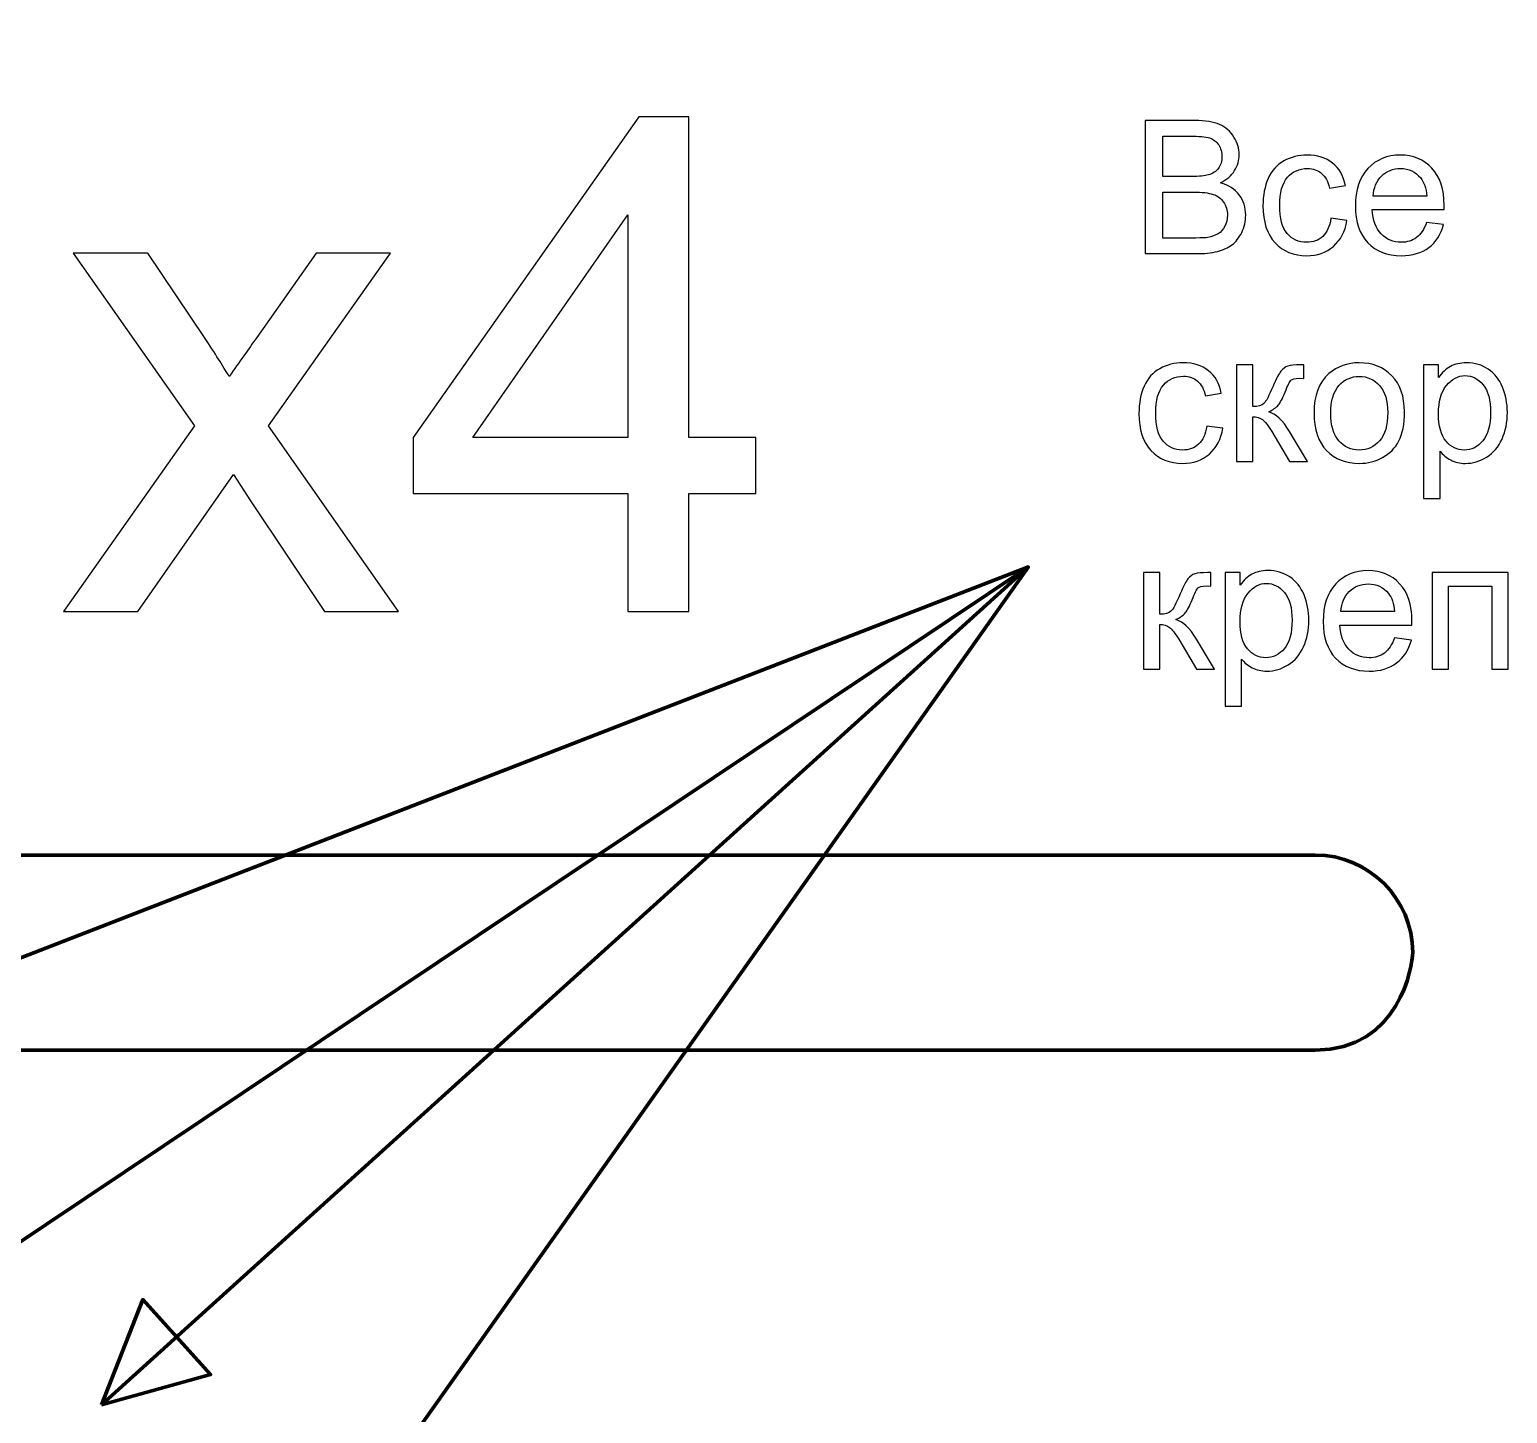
# Model space of a CAD drawing. Header units: centimetres. Extents: x -343 to 358, y -257 to 272.
# Drawn here: x -195.2 to -161.12, y -169.83 to -137.92 of the extents above; entities that cross this region are included whole.
import ezdxf

# ---------------------------------------------------------------- set-up
doc = ezdxf.new("R2010")
doc.units = ezdxf.units.CM
doc.header["$MEASUREMENT"] = 0
doc.layers.add('layer 1', color=7, linetype='Continuous')

msp = doc.modelspace()

# ---------------------------------------------------------------- linework, layer by layer
at = {"layer": 'layer 1', "color": 253, "lineweight": 20}
msp.add_open_spline([(-336.15246, -55.13063), (-336.15246, -55.13063), (-58.05242, -55.13063), (-58.05242, -55.13063), (-58.05242, -55.13063), (-54.20242, -55.13063), (-51.05242, -58.28063), (-51.05242, -62.13063), (-51.05242, -62.13063), (-51.05242, -62.13063), (-51.05242, -249.63733), (-51.05242, -249.63733), (-51.05242, -249.63733), (-51.05242, -253.48733), (-54.20242, -256.63733), (-58.05242, -256.63733), (-58.05242, -256.63733), (-58.05242, -256.63733), (-336.15246, -256.63733), (-336.15246, -256.63733), (-336.15246, -256.63733), (-340.00246, -256.63733), (-343.15246, -253.48733), (-343.15246, -249.63733), (-343.15246, -249.63733), (-343.15246, -249.63733), (-343.15246, -62.13063), (-343.15246, -62.13063), (-343.15246, -62.13063), (-343.15246, -58.28063), (-340.00246, -55.13063), (-336.15246, -55.13063)], degree=3, knots=[0, 0, 0, 0, 0.11111111, 0.11111111, 0.11111111, 0.11111111, 0.22222222, 0.22222222, 0.22222222, 0.22222222, 0.33333333, 0.33333333, 0.33333333, 0.33333333, 0.44444444, 0.44444444, 0.44444444, 0.44444444, 0.55555556, 0.55555556, 0.55555556, 0.55555556, 0.66666667, 0.66666667, 0.66666667, 0.66666667, 0.77777778, 0.77777778, 0.77777778, 0.77777778, 1, 1, 1, 1], dxfattribs=at)
at = {"layer": 'layer 1', "color": 242}
for points, knots in [([(-181.40184, -151.33605), (-181.40184, -151.33605), (-181.40184, -148.61214), (-181.40184, -148.61214), (-181.40184, -148.61214), (-181.40184, -148.61214), (-186.35586, -148.61214), (-186.35586, -148.61214), (-186.35586, -148.61214), (-186.35586, -148.61214), (-186.35586, -147.32186), (-186.35586, -147.32186), (-186.35586, -147.32186), (-186.35586, -147.32186), (-181.14697, -139.93066), (-181.14697, -139.93066), (-181.14697, -139.93066), (-181.14697, -139.93066), (-180.00006, -139.93066), (-180.00006, -139.93066), (-180.00006, -139.93066), (-180.00006, -139.93066), (-180.00006, -147.32186), (-180.00006, -147.32186), (-180.00006, -147.32186), (-180.00006, -147.32186), (-178.45492, -147.32186), (-178.45492, -147.32186), (-178.45492, -147.32186), (-178.45492, -147.32186), (-178.45492, -148.61214), (-178.45492, -148.61214), (-178.45492, -148.61214), (-178.45492, -148.61214), (-180.00006, -148.61214), (-180.00006, -148.61214), (-180.00006, -148.61214), (-180.00006, -148.61214), (-180.00006, -151.33605), (-180.00006, -151.33605), (-180.00006, -151.33605), (-180.00006, -151.33605), (-181.40184, -151.33605), (-181.40184, -151.33605)], [0, 0, 0, 0, 0.08333333, 0.08333333, 0.08333333, 0.08333333, 0.16666667, 0.16666667, 0.16666667, 0.16666667, 0.25, 0.25, 0.25, 0.25, 0.33333333, 0.33333333, 0.33333333, 0.33333333, 0.41666667, 0.41666667, 0.41666667, 0.41666667, 0.5, 0.5, 0.5, 0.5, 0.58333333, 0.58333333, 0.58333333, 0.58333333, 0.66666667, 0.66666667, 0.66666667, 0.66666667, 0.75, 0.75, 0.75, 0.75, 0.83333333, 0.83333333, 0.83333333, 0.83333333, 1, 1, 1, 1]), ([(-169.47766, -143.08378), (-169.47766, -143.08378), (-169.47766, -140.01351), (-169.47766, -140.01351), (-169.47766, -140.01351), (-169.47766, -140.01351), (-168.3256, -140.01351), (-168.3256, -140.01351), (-168.3256, -140.01351), (-168.09118, -140.01351), (-167.90322, -140.04425), (-167.761, -140.10642), (-167.761, -140.10642), (-167.61949, -140.1686), (-167.50872, -140.26437), (-167.42867, -140.39372), (-167.42867, -140.39372), (-167.34791, -140.52237), (-167.30789, -140.65744), (-167.30789, -140.79895), (-167.30789, -140.79895), (-167.30789, -140.92973), (-167.34363, -141.05337), (-167.41438, -141.16915), (-167.41438, -141.16915), (-167.48513, -141.28493), (-167.59233, -141.37855), (-167.73598, -141.45002), (-167.73598, -141.45002), (-167.55017, -141.50434), (-167.40723, -141.59725), (-167.30789, -141.72875), (-167.30789, -141.72875), (-167.20784, -141.85953), (-167.15781, -142.01462), (-167.15781, -142.19329), (-167.15781, -142.19329), (-167.15781, -142.33765), (-167.18854, -142.4713), (-167.24929, -142.59494), (-167.24929, -142.59494), (-167.31004, -142.71858), (-167.38508, -142.81363), (-167.47441, -142.88081), (-167.47441, -142.88081), (-167.56375, -142.94728), (-167.67595, -142.99802), (-167.81031, -143.03232), (-167.81031, -143.03232), (-167.94539, -143.06663), (-168.11048, -143.08378), (-168.3063, -143.08378), (-168.3063, -143.08378), (-168.3063, -143.08378), (-169.47766, -143.08378), (-169.47766, -143.08378)], [0, 0, 0, 0, 0.06666667, 0.06666667, 0.06666667, 0.06666667, 0.13333333, 0.13333333, 0.13333333, 0.13333333, 0.2, 0.2, 0.2, 0.2, 0.26666667, 0.26666667, 0.26666667, 0.26666667, 0.33333333, 0.33333333, 0.33333333, 0.33333333, 0.4, 0.4, 0.4, 0.4, 0.46666667, 0.46666667, 0.46666667, 0.46666667, 0.53333333, 0.53333333, 0.53333333, 0.53333333, 0.6, 0.6, 0.6, 0.6, 0.66666667, 0.66666667, 0.66666667, 0.66666667, 0.73333333, 0.73333333, 0.73333333, 0.73333333, 0.8, 0.8, 0.8, 0.8, 0.86666667, 0.86666667, 0.86666667, 0.86666667, 1, 1, 1, 1]), ([(-169.07029, -141.30423), (-169.07029, -141.30423), (-168.40635, -141.30423), (-168.40635, -141.30423), (-168.40635, -141.30423), (-168.22626, -141.30423), (-168.0969, -141.29208), (-168.019, -141.26849), (-168.019, -141.26849), (-167.91537, -141.23776), (-167.83747, -141.1863), (-167.7853, -141.11484), (-167.7853, -141.11484), (-167.73313, -141.04337), (-167.70668, -140.95403), (-167.70668, -140.84612), (-167.70668, -140.84612), (-167.70668, -140.74392), (-167.73098, -140.65387), (-167.7803, -140.57668), (-167.7803, -140.57668), (-167.82889, -140.49878), (-167.89893, -140.44518), (-167.9897, -140.41659), (-167.9897, -140.41659), (-168.08046, -140.38801), (-168.23626, -140.37371), (-168.45638, -140.37371), (-168.45638, -140.37371), (-168.45638, -140.37371), (-169.07029, -140.37371), (-169.07029, -140.37371), (-169.07029, -140.37371), (-169.07029, -140.37371), (-169.07029, -141.30423), (-169.07029, -141.30423)], [0, 0, 0, 0, 0.1, 0.1, 0.1, 0.1, 0.2, 0.2, 0.2, 0.2, 0.3, 0.3, 0.3, 0.3, 0.4, 0.4, 0.4, 0.4, 0.5, 0.5, 0.5, 0.5, 0.6, 0.6, 0.6, 0.6, 0.7, 0.7, 0.7, 0.7, 0.8, 0.8, 0.8, 0.8, 1, 1, 1, 1]), ([(-165.19387, -142.26904), (-165.19387, -142.26904), (-164.82509, -142.3205), (-164.82509, -142.3205), (-164.82509, -142.3205), (-164.86583, -142.57421), (-164.96874, -142.77218), (-165.13526, -142.91583), (-165.13526, -142.91583), (-165.30178, -143.05948), (-165.5069, -143.13095), (-165.74917, -143.13095), (-165.74917, -143.13095), (-166.05291, -143.13095), (-166.29733, -143.03161), (-166.48172, -142.83293), (-166.48172, -142.83293), (-166.66682, -142.63425), (-166.75902, -142.3498), (-166.75902, -141.9796), (-166.75902, -141.9796), (-166.75902, -141.73947), (-166.71899, -141.53007), (-166.63967, -141.34997), (-166.63967, -141.34997), (-166.56034, -141.17058), (-166.43955, -141.03551), (-166.27661, -140.94617), (-166.27661, -140.94617), (-166.11438, -140.85612), (-165.93785, -140.8111), (-165.74632, -140.8111), (-165.74632, -140.8111), (-165.50547, -140.8111), (-165.3075, -140.87185), (-165.15456, -140.99406), (-165.15456, -140.99406), (-165.0009, -141.11627), (-164.90228, -141.28993), (-164.8594, -141.51434), (-164.8594, -141.51434), (-164.8594, -141.51434), (-165.22388, -141.57009), (-165.22388, -141.57009), (-165.22388, -141.57009), (-165.2589, -141.42072), (-165.32037, -141.30851), (-165.4097, -141.23276), (-165.4097, -141.23276), (-165.49832, -141.15772), (-165.60552, -141.11984), (-165.73131, -141.11984), (-165.73131, -141.11984), (-165.92141, -141.11984), (-166.07578, -141.18773), (-166.19513, -141.32352), (-166.19513, -141.32352), (-166.31377, -141.46003), (-166.37309, -141.67443), (-166.37309, -141.96888), (-166.37309, -141.96888), (-166.37309, -142.26762), (-166.31592, -142.48416), (-166.20157, -142.61924), (-166.20157, -142.61924), (-166.0865, -142.75431), (-165.93713, -142.82221), (-165.75346, -142.82221), (-165.75346, -142.82221), (-165.60481, -142.82221), (-165.48117, -142.77718), (-165.38254, -142.68642), (-165.38254, -142.68642), (-165.2832, -142.59637), (-165.22031, -142.45701), (-165.19387, -142.26904)], [0, 0, 0, 0, 0.05, 0.05, 0.05, 0.05, 0.1, 0.1, 0.1, 0.1, 0.15, 0.15, 0.15, 0.15, 0.2, 0.2, 0.2, 0.2, 0.25, 0.25, 0.25, 0.25, 0.3, 0.3, 0.3, 0.3, 0.35, 0.35, 0.35, 0.35, 0.4, 0.4, 0.4, 0.4, 0.45, 0.45, 0.45, 0.45, 0.5, 0.5, 0.5, 0.5, 0.55, 0.55, 0.55, 0.55, 0.6, 0.6, 0.6, 0.6, 0.65, 0.65, 0.65, 0.65, 0.7, 0.7, 0.7, 0.7, 0.75, 0.75, 0.75, 0.75, 0.8, 0.8, 0.8, 0.8, 0.85, 0.85, 0.85, 0.85, 0.9, 0.9, 0.9, 0.9, 1, 1, 1, 1]), ([(-162.98551, -142.36338), (-162.98551, -142.36338), (-162.59529, -142.41484), (-162.59529, -142.41484), (-162.59529, -142.41484), (-162.65604, -142.64139), (-162.76967, -142.81792), (-162.93548, -142.94299), (-162.93548, -142.94299), (-163.10128, -143.06806), (-163.31283, -143.13095), (-163.57083, -143.13095), (-163.57083, -143.13095), (-163.89529, -143.13095), (-164.15258, -143.03089), (-164.34268, -142.83078), (-164.34268, -142.83078), (-164.53279, -142.63139), (-164.62784, -142.35052), (-164.62784, -141.9896), (-164.62784, -141.9896), (-164.62784, -141.61654), (-164.53207, -141.32638), (-164.33982, -141.12055), (-164.33982, -141.12055), (-164.14758, -140.91401), (-163.89815, -140.8111), (-163.59156, -140.8111), (-163.59156, -140.8111), (-163.29496, -140.8111), (-163.05269, -140.91187), (-162.86473, -141.11412), (-162.86473, -141.11412), (-162.67676, -141.31638), (-162.58243, -141.60082), (-162.58243, -141.96745), (-162.58243, -141.96745), (-162.58243, -141.9896), (-162.58314, -142.02319), (-162.58457, -142.06751), (-162.58457, -142.06751), (-162.58457, -142.06751), (-164.24191, -142.06751), (-164.24191, -142.06751), (-164.24191, -142.06751), (-164.22762, -142.31121), (-164.15901, -142.49846), (-164.03466, -142.62781), (-164.03466, -142.62781), (-163.91102, -142.75717), (-163.75593, -142.82221), (-163.57083, -142.82221), (-163.57083, -142.82221), (-163.4329, -142.82221), (-163.31497, -142.78576), (-163.21778, -142.71286), (-163.21778, -142.71286), (-163.11987, -142.63996), (-163.04268, -142.52347), (-162.98551, -142.36338)], [0, 0, 0, 0, 0.0625, 0.0625, 0.0625, 0.0625, 0.125, 0.125, 0.125, 0.125, 0.1875, 0.1875, 0.1875, 0.1875, 0.25, 0.25, 0.25, 0.25, 0.3125, 0.3125, 0.3125, 0.3125, 0.375, 0.375, 0.375, 0.375, 0.4375, 0.4375, 0.4375, 0.4375, 0.5, 0.5, 0.5, 0.5, 0.5625, 0.5625, 0.5625, 0.5625, 0.625, 0.625, 0.625, 0.625, 0.6875, 0.6875, 0.6875, 0.6875, 0.75, 0.75, 0.75, 0.75, 0.8125, 0.8125, 0.8125, 0.8125, 0.875, 0.875, 0.875, 0.875, 1, 1, 1, 1]), ([(-164.22047, -141.75876), (-164.22047, -141.75876), (-162.98122, -141.75876), (-162.98122, -141.75876), (-162.98122, -141.75876), (-162.99766, -141.57152), (-163.04554, -141.43144), (-163.12344, -141.33782), (-163.12344, -141.33782), (-163.24279, -141.19274), (-163.39859, -141.11984), (-163.58941, -141.11984), (-163.58941, -141.11984), (-163.76236, -141.11984), (-163.90744, -141.17773), (-164.02537, -141.29351), (-164.02537, -141.29351), (-164.14257, -141.40928), (-164.20761, -141.56437), (-164.22047, -141.75876)], [0, 0, 0, 0, 0.16666667, 0.16666667, 0.16666667, 0.16666667, 0.33333333, 0.33333333, 0.33333333, 0.33333333, 0.5, 0.5, 0.5, 0.5, 0.66666667, 0.66666667, 0.66666667, 0.66666667, 1, 1, 1, 1]), ([(-169.07029, -142.72358), (-169.07029, -142.72358), (-168.30558, -142.72358), (-168.30558, -142.72358), (-168.30558, -142.72358), (-168.17408, -142.72358), (-168.08189, -142.71858), (-168.02829, -142.70857), (-168.02829, -142.70857), (-167.93538, -142.69214), (-167.85677, -142.66426), (-167.79387, -142.62496), (-167.79387, -142.62496), (-167.73098, -142.58565), (-167.67953, -142.52847), (-167.63879, -142.45343), (-167.63879, -142.45343), (-167.59805, -142.37839), (-167.57804, -142.29191), (-167.57804, -142.194), (-167.57804, -142.194), (-167.57804, -142.07894), (-167.60734, -141.9796), (-167.66666, -141.89455), (-167.66666, -141.89455), (-167.72526, -141.80951), (-167.80674, -141.75019), (-167.91108, -141.71588), (-167.91108, -141.71588), (-168.01471, -141.68158), (-168.16479, -141.66443), (-168.3599, -141.66443), (-168.3599, -141.66443), (-168.3599, -141.66443), (-169.07029, -141.66443), (-169.07029, -141.66443), (-169.07029, -141.66443), (-169.07029, -141.66443), (-169.07029, -142.72358), (-169.07029, -142.72358)], [0, 0, 0, 0, 0.09090909, 0.09090909, 0.09090909, 0.09090909, 0.18181818, 0.18181818, 0.18181818, 0.18181818, 0.27272727, 0.27272727, 0.27272727, 0.27272727, 0.36363636, 0.36363636, 0.36363636, 0.36363636, 0.45454545, 0.45454545, 0.45454545, 0.45454545, 0.54545455, 0.54545455, 0.54545455, 0.54545455, 0.63636364, 0.63636364, 0.63636364, 0.63636364, 0.72727273, 0.72727273, 0.72727273, 0.72727273, 0.81818182, 0.81818182, 0.81818182, 0.81818182, 1, 1, 1, 1]), ([(-181.40184, -147.32186), (-181.40184, -147.32186), (-181.40184, -142.18997), (-181.40184, -142.18997), (-181.40184, -142.18997), (-181.40184, -142.18997), (-184.97797, -147.32186), (-184.97797, -147.32186), (-184.97797, -147.32186), (-184.97797, -147.32186), (-181.40184, -147.32186), (-181.40184, -147.32186)], [0, 0, 0, 0, 0.25, 0.25, 0.25, 0.25, 0.5, 0.5, 0.5, 0.5, 1, 1, 1, 1]), ([(-194.41609, -151.33605), (-194.41609, -151.33605), (-191.39749, -147.05372), (-191.39749, -147.05372), (-191.39749, -147.05372), (-191.39749, -147.05372), (-194.19308, -143.06873), (-194.19308, -143.06873), (-194.19308, -143.06873), (-194.19308, -143.06873), (-192.47006, -143.06873), (-192.47006, -143.06873), (-192.47006, -143.06873), (-192.47006, -143.06873), (-191.16386, -145.02007), (-191.16386, -145.02007), (-191.16386, -145.02007), (-190.92226, -145.38645), (-190.73111, -145.6838), (-190.59571, -145.91743), (-190.59571, -145.91743), (-190.35943, -145.58557), (-190.14969, -145.28556), (-189.96119, -145.01742), (-189.96119, -145.01742), (-189.96119, -145.01742), (-188.58596, -143.06873), (-188.58596, -143.06873), (-188.58596, -143.06873), (-188.58596, -143.06873), (-186.87356, -143.06873), (-186.87356, -143.06873), (-186.87356, -143.06873), (-186.87356, -143.06873), (-189.68509, -147.05372), (-189.68509, -147.05372), (-189.68509, -147.05372), (-189.68509, -147.05372), (-186.69037, -151.33605), (-186.69037, -151.33605), (-186.69037, -151.33605), (-186.69037, -151.33605), (-188.39481, -151.33605), (-188.39481, -151.33605), (-188.39481, -151.33605), (-188.39481, -151.33605), (-190.10456, -148.78736), (-190.10456, -148.78736), (-190.10456, -148.78736), (-190.10456, -148.78736), (-190.49483, -148.17408), (-190.49483, -148.17408), (-190.49483, -148.17408), (-190.49483, -148.17408), (-192.70369, -151.33605), (-192.70369, -151.33605), (-192.70369, -151.33605), (-192.70369, -151.33605), (-194.41609, -151.33605), (-194.41609, -151.33605)], [0, 0, 0, 0, 0.0625, 0.0625, 0.0625, 0.0625, 0.125, 0.125, 0.125, 0.125, 0.1875, 0.1875, 0.1875, 0.1875, 0.25, 0.25, 0.25, 0.25, 0.3125, 0.3125, 0.3125, 0.3125, 0.375, 0.375, 0.375, 0.375, 0.4375, 0.4375, 0.4375, 0.4375, 0.5, 0.5, 0.5, 0.5, 0.5625, 0.5625, 0.5625, 0.5625, 0.625, 0.625, 0.625, 0.625, 0.6875, 0.6875, 0.6875, 0.6875, 0.75, 0.75, 0.75, 0.75, 0.8125, 0.8125, 0.8125, 0.8125, 0.875, 0.875, 0.875, 0.875, 1, 1, 1, 1]), ([(-168.05402, -147.05954), (-168.05402, -147.05954), (-167.68524, -147.111), (-167.68524, -147.111), (-167.68524, -147.111), (-167.72598, -147.36471), (-167.82889, -147.56268), (-167.99541, -147.70633), (-167.99541, -147.70633), (-168.16193, -147.84998), (-168.36705, -147.92145), (-168.60932, -147.92145), (-168.60932, -147.92145), (-168.91306, -147.92145), (-169.15748, -147.82211), (-169.34187, -147.62343), (-169.34187, -147.62343), (-169.52697, -147.42475), (-169.61917, -147.1403), (-169.61917, -146.7701), (-169.61917, -146.7701), (-169.61917, -146.52997), (-169.57914, -146.32057), (-169.49982, -146.14047), (-169.49982, -146.14047), (-169.42049, -145.96108), (-169.2997, -145.82601), (-169.13676, -145.73667), (-169.13676, -145.73667), (-168.97453, -145.64662), (-168.798, -145.6016), (-168.60647, -145.6016), (-168.60647, -145.6016), (-168.36562, -145.6016), (-168.16765, -145.66235), (-168.01471, -145.78456), (-168.01471, -145.78456), (-167.86105, -145.90677), (-167.76243, -146.08043), (-167.71955, -146.30484), (-167.71955, -146.30484), (-167.71955, -146.30484), (-168.08403, -146.36059), (-168.08403, -146.36059), (-168.08403, -146.36059), (-168.11905, -146.21122), (-168.18052, -146.09901), (-168.26985, -146.02326), (-168.26985, -146.02326), (-168.35847, -145.94822), (-168.46567, -145.91034), (-168.59146, -145.91034), (-168.59146, -145.91034), (-168.78156, -145.91034), (-168.93593, -145.97823), (-169.05528, -146.11402), (-169.05528, -146.11402), (-169.17392, -146.25053), (-169.23324, -146.46493), (-169.23324, -146.75938), (-169.23324, -146.75938), (-169.23324, -147.05812), (-169.17607, -147.27466), (-169.06172, -147.40974), (-169.06172, -147.40974), (-168.94665, -147.54481), (-168.79728, -147.61271), (-168.61361, -147.61271), (-168.61361, -147.61271), (-168.46496, -147.61271), (-168.34132, -147.56768), (-168.24269, -147.47692), (-168.24269, -147.47692), (-168.14335, -147.38687), (-168.08046, -147.24751), (-168.05402, -147.05954)], [0, 0, 0, 0, 0.05, 0.05, 0.05, 0.05, 0.1, 0.1, 0.1, 0.1, 0.15, 0.15, 0.15, 0.15, 0.2, 0.2, 0.2, 0.2, 0.25, 0.25, 0.25, 0.25, 0.3, 0.3, 0.3, 0.3, 0.35, 0.35, 0.35, 0.35, 0.4, 0.4, 0.4, 0.4, 0.45, 0.45, 0.45, 0.45, 0.5, 0.5, 0.5, 0.5, 0.55, 0.55, 0.55, 0.55, 0.6, 0.6, 0.6, 0.6, 0.65, 0.65, 0.65, 0.65, 0.7, 0.7, 0.7, 0.7, 0.75, 0.75, 0.75, 0.75, 0.8, 0.8, 0.8, 0.8, 0.85, 0.85, 0.85, 0.85, 0.9, 0.9, 0.9, 0.9, 1, 1, 1, 1]), ([(-167.36792, -145.64877), (-167.36792, -145.64877), (-166.99057, -145.64877), (-166.99057, -145.64877), (-166.99057, -145.64877), (-166.99057, -145.64877), (-166.99057, -146.6093), (-166.99057, -146.6093), (-166.99057, -146.6093), (-166.87051, -146.6093), (-166.78618, -146.58643), (-166.73758, -146.53997), (-166.73758, -146.53997), (-166.68969, -146.49423), (-166.61894, -146.36059), (-166.5246, -146.13832), (-166.5246, -146.13832), (-166.45028, -145.96251), (-166.39024, -145.84673), (-166.3445, -145.79099), (-166.3445, -145.79099), (-166.29805, -145.73524), (-166.24516, -145.69736), (-166.18513, -145.67807), (-166.18513, -145.67807), (-166.12438, -145.65877), (-166.0279, -145.64877), (-165.89568, -145.64877), (-165.89568, -145.64877), (-165.89568, -145.64877), (-165.81993, -145.64877), (-165.81993, -145.64877), (-165.81993, -145.64877), (-165.81993, -145.64877), (-165.81993, -145.95965), (-165.81993, -145.95965), (-165.81993, -145.95965), (-165.81993, -145.95965), (-165.92499, -145.95751), (-165.92499, -145.95751), (-165.92499, -145.95751), (-166.02433, -145.95751), (-166.08793, -145.97252), (-166.11581, -146.00182), (-166.11581, -146.00182), (-166.14511, -146.03255), (-166.19013, -146.12403), (-166.25017, -146.27626), (-166.25017, -146.27626), (-166.30734, -146.42205), (-166.35951, -146.52282), (-166.40739, -146.57857), (-166.40739, -146.57857), (-166.45456, -146.63431), (-166.52818, -146.68505), (-166.62752, -146.73151), (-166.62752, -146.73151), (-166.46528, -146.7751), (-166.3052, -146.9259), (-166.14797, -147.18461), (-166.14797, -147.18461), (-166.14797, -147.18461), (-165.73417, -147.87428), (-165.73417, -147.87428), (-165.73417, -147.87428), (-165.73417, -147.87428), (-166.14868, -147.87428), (-166.14868, -147.87428), (-166.14868, -147.87428), (-166.14868, -147.87428), (-166.55676, -147.18676), (-166.55676, -147.18676), (-166.55676, -147.18676), (-166.63895, -147.0474), (-166.71042, -146.95592), (-166.77117, -146.91161), (-166.77117, -146.91161), (-166.83263, -146.8673), (-166.90553, -146.84514), (-166.99057, -146.84514), (-166.99057, -146.84514), (-166.99057, -146.84514), (-166.99057, -147.87428), (-166.99057, -147.87428), (-166.99057, -147.87428), (-166.99057, -147.87428), (-167.36792, -147.87428), (-167.36792, -147.87428), (-167.36792, -147.87428), (-167.36792, -147.87428), (-167.36792, -145.64877), (-167.36792, -145.64877)], [0, 0, 0, 0, 0.04166667, 0.04166667, 0.04166667, 0.04166667, 0.08333333, 0.08333333, 0.08333333, 0.08333333, 0.125, 0.125, 0.125, 0.125, 0.16666667, 0.16666667, 0.16666667, 0.16666667, 0.20833333, 0.20833333, 0.20833333, 0.20833333, 0.25, 0.25, 0.25, 0.25, 0.29166667, 0.29166667, 0.29166667, 0.29166667, 0.33333333, 0.33333333, 0.33333333, 0.33333333, 0.375, 0.375, 0.375, 0.375, 0.41666667, 0.41666667, 0.41666667, 0.41666667, 0.45833333, 0.45833333, 0.45833333, 0.45833333, 0.5, 0.5, 0.5, 0.5, 0.54166667, 0.54166667, 0.54166667, 0.54166667, 0.58333333, 0.58333333, 0.58333333, 0.58333333, 0.625, 0.625, 0.625, 0.625, 0.66666667, 0.66666667, 0.66666667, 0.66666667, 0.70833333, 0.70833333, 0.70833333, 0.70833333, 0.75, 0.75, 0.75, 0.75, 0.79166667, 0.79166667, 0.79166667, 0.79166667, 0.83333333, 0.83333333, 0.83333333, 0.83333333, 0.875, 0.875, 0.875, 0.875, 0.91666667, 0.91666667, 0.91666667, 0.91666667, 1, 1, 1, 1]), ([(-165.58122, -146.76152), (-165.58122, -146.35058), (-165.46687, -146.04613), (-165.23746, -145.84816), (-165.23746, -145.84816), (-165.04664, -145.68379), (-164.81294, -145.6016), (-164.53779, -145.6016), (-164.53779, -145.6016), (-164.23262, -145.6016), (-163.98248, -145.70165), (-163.78809, -145.90176), (-163.78809, -145.90176), (-163.59441, -146.10116), (-163.49722, -146.37774), (-163.49722, -146.73008), (-163.49722, -146.73008), (-163.49722, -147.01595), (-163.5401, -147.24036), (-163.62586, -147.40402), (-163.62586, -147.40402), (-163.71162, -147.56768), (-163.83669, -147.6949), (-164.00107, -147.78566), (-164.00107, -147.78566), (-164.16473, -147.87642), (-164.34411, -147.92145), (-164.53779, -147.92145), (-164.53779, -147.92145), (-164.84939, -147.92145), (-165.10096, -147.82211), (-165.29321, -147.62271), (-165.29321, -147.62271), (-165.48546, -147.42332), (-165.58122, -147.13602), (-165.58122, -146.76152)], [0, 0, 0, 0, 0.1, 0.1, 0.1, 0.1, 0.2, 0.2, 0.2, 0.2, 0.3, 0.3, 0.3, 0.3, 0.4, 0.4, 0.4, 0.4, 0.5, 0.5, 0.5, 0.5, 0.6, 0.6, 0.6, 0.6, 0.7, 0.7, 0.7, 0.7, 0.8, 0.8, 0.8, 0.8, 1, 1, 1, 1]), ([(-163.05483, -148.72761), (-163.05483, -148.72761), (-163.05483, -145.64877), (-163.05483, -145.64877), (-163.05483, -145.64877), (-163.05483, -145.64877), (-162.71178, -145.64877), (-162.71178, -145.64877), (-162.71178, -145.64877), (-162.71178, -145.64877), (-162.71178, -145.94107), (-162.71178, -145.94107), (-162.71178, -145.94107), (-162.63102, -145.82815), (-162.53954, -145.7431), (-162.43734, -145.68664), (-162.43734, -145.68664), (-162.33586, -145.63018), (-162.21222, -145.6016), (-162.06714, -145.6016), (-162.06714, -145.6016), (-161.87703, -145.6016), (-161.7098, -145.6502), (-161.56472, -145.74811), (-161.56472, -145.74811), (-161.41964, -145.8453), (-161.31029, -145.98324), (-161.23597, -146.16048), (-161.23597, -146.16048), (-161.16235, -146.33843), (-161.12519, -146.53283), (-161.12519, -146.74509), (-161.12519, -146.74509), (-161.12519, -146.97164), (-161.16593, -147.17604), (-161.2474, -147.35828), (-161.2474, -147.35828), (-161.32887, -147.53981), (-161.44751, -147.67917), (-161.60331, -147.77637), (-161.60331, -147.77637), (-161.7584, -147.87285), (-161.92206, -147.92145), (-162.09358, -147.92145), (-162.09358, -147.92145), (-162.21937, -147.92145), (-162.33229, -147.89501), (-162.43163, -147.84212), (-162.43163, -147.84212), (-162.53168, -147.78923), (-162.61315, -147.72277), (-162.67748, -147.64201), (-162.67748, -147.64201), (-162.67748, -147.64201), (-162.67748, -148.72761), (-162.67748, -148.72761), (-162.67748, -148.72761), (-162.67748, -148.72761), (-163.05483, -148.72761), (-163.05483, -148.72761)], [0, 0, 0, 0, 0.0625, 0.0625, 0.0625, 0.0625, 0.125, 0.125, 0.125, 0.125, 0.1875, 0.1875, 0.1875, 0.1875, 0.25, 0.25, 0.25, 0.25, 0.3125, 0.3125, 0.3125, 0.3125, 0.375, 0.375, 0.375, 0.375, 0.4375, 0.4375, 0.4375, 0.4375, 0.5, 0.5, 0.5, 0.5, 0.5625, 0.5625, 0.5625, 0.5625, 0.625, 0.625, 0.625, 0.625, 0.6875, 0.6875, 0.6875, 0.6875, 0.75, 0.75, 0.75, 0.75, 0.8125, 0.8125, 0.8125, 0.8125, 0.875, 0.875, 0.875, 0.875, 1, 1, 1, 1]), ([(-165.1953, -146.76224), (-165.1953, -147.04668), (-165.13312, -147.25966), (-165.00876, -147.40045), (-165.00876, -147.40045), (-164.8837, -147.54195), (-164.72718, -147.61271), (-164.53779, -147.61271), (-164.53779, -147.61271), (-164.35054, -147.61271), (-164.19474, -147.54195), (-164.06968, -147.39973), (-164.06968, -147.39973), (-163.94532, -147.25751), (-163.88314, -147.04096), (-163.88314, -146.75009), (-163.88314, -146.75009), (-163.88314, -146.47565), (-163.94604, -146.26768), (-164.0711, -146.12689), (-164.0711, -146.12689), (-164.19617, -145.98538), (-164.35197, -145.91463), (-164.53779, -145.91463), (-164.53779, -145.91463), (-164.72718, -145.91463), (-164.8837, -145.98467), (-165.00876, -146.12546), (-165.00876, -146.12546), (-165.13312, -146.26625), (-165.1953, -146.47851), (-165.1953, -146.76224)], [0, 0, 0, 0, 0.11111111, 0.11111111, 0.11111111, 0.11111111, 0.22222222, 0.22222222, 0.22222222, 0.22222222, 0.33333333, 0.33333333, 0.33333333, 0.33333333, 0.44444444, 0.44444444, 0.44444444, 0.44444444, 0.55555556, 0.55555556, 0.55555556, 0.55555556, 0.66666667, 0.66666667, 0.66666667, 0.66666667, 0.77777778, 0.77777778, 0.77777778, 0.77777778, 1, 1, 1, 1]), ([(-162.71178, -146.7751), (-162.71178, -147.06026), (-162.65389, -147.27109), (-162.53883, -147.40759), (-162.53883, -147.40759), (-162.42305, -147.5441), (-162.28297, -147.61271), (-162.1186, -147.61271), (-162.1186, -147.61271), (-161.95136, -147.61271), (-161.80842, -147.54195), (-161.68979, -147.40045), (-161.68979, -147.40045), (-161.57044, -147.25894), (-161.51112, -147.04025), (-161.51112, -146.74366), (-161.51112, -146.74366), (-161.51112, -146.46064), (-161.56901, -146.2491), (-161.6855, -146.10831), (-161.6855, -146.10831), (-161.80199, -145.96751), (-161.94064, -145.89748), (-162.10216, -145.89748), (-162.10216, -145.89748), (-162.26225, -145.89748), (-162.40375, -145.97252), (-162.52668, -146.12188), (-162.52668, -146.12188), (-162.65032, -146.27197), (-162.71178, -146.48923), (-162.71178, -146.7751)], [0, 0, 0, 0, 0.11111111, 0.11111111, 0.11111111, 0.11111111, 0.22222222, 0.22222222, 0.22222222, 0.22222222, 0.33333333, 0.33333333, 0.33333333, 0.33333333, 0.44444444, 0.44444444, 0.44444444, 0.44444444, 0.55555556, 0.55555556, 0.55555556, 0.55555556, 0.66666667, 0.66666667, 0.66666667, 0.66666667, 0.77777778, 0.77777778, 0.77777778, 0.77777778, 1, 1, 1, 1]), ([(-169.51196, -150.43927), (-169.51196, -150.43927), (-169.13461, -150.43927), (-169.13461, -150.43927), (-169.13461, -150.43927), (-169.13461, -150.43927), (-169.13461, -151.3998), (-169.13461, -151.3998), (-169.13461, -151.3998), (-169.01455, -151.3998), (-168.93022, -151.37693), (-168.88162, -151.33047), (-168.88162, -151.33047), (-168.83373, -151.28473), (-168.76298, -151.15109), (-168.66864, -150.92882), (-168.66864, -150.92882), (-168.59432, -150.75301), (-168.53428, -150.63723), (-168.48854, -150.58149), (-168.48854, -150.58149), (-168.44209, -150.52574), (-168.3892, -150.48786), (-168.32917, -150.46857), (-168.32917, -150.46857), (-168.26842, -150.44927), (-168.17194, -150.43927), (-168.03972, -150.43927), (-168.03972, -150.43927), (-168.03972, -150.43927), (-167.96397, -150.43927), (-167.96397, -150.43927), (-167.96397, -150.43927), (-167.96397, -150.43927), (-167.96397, -150.75015), (-167.96397, -150.75015), (-167.96397, -150.75015), (-167.96397, -150.75015), (-168.06903, -150.74801), (-168.06903, -150.74801), (-168.06903, -150.74801), (-168.16837, -150.74801), (-168.23197, -150.76302), (-168.25985, -150.79232), (-168.25985, -150.79232), (-168.28915, -150.82305), (-168.33417, -150.91453), (-168.39421, -151.06676), (-168.39421, -151.06676), (-168.45138, -151.21255), (-168.50355, -151.31332), (-168.55143, -151.36907), (-168.55143, -151.36907), (-168.5986, -151.42481), (-168.67222, -151.47555), (-168.77156, -151.52201), (-168.77156, -151.52201), (-168.60932, -151.5656), (-168.44924, -151.7164), (-168.29201, -151.97511), (-168.29201, -151.97511), (-168.29201, -151.97511), (-167.87821, -152.66478), (-167.87821, -152.66478), (-167.87821, -152.66478), (-167.87821, -152.66478), (-168.29272, -152.66478), (-168.29272, -152.66478), (-168.29272, -152.66478), (-168.29272, -152.66478), (-168.7008, -151.97726), (-168.7008, -151.97726), (-168.7008, -151.97726), (-168.78299, -151.8379), (-168.85446, -151.74642), (-168.91521, -151.70211), (-168.91521, -151.70211), (-168.97667, -151.6578), (-169.04957, -151.63564), (-169.13461, -151.63564), (-169.13461, -151.63564), (-169.13461, -151.63564), (-169.13461, -152.66478), (-169.13461, -152.66478), (-169.13461, -152.66478), (-169.13461, -152.66478), (-169.51196, -152.66478), (-169.51196, -152.66478), (-169.51196, -152.66478), (-169.51196, -152.66478), (-169.51196, -150.43927), (-169.51196, -150.43927)], [0, 0, 0, 0, 0.04166667, 0.04166667, 0.04166667, 0.04166667, 0.08333333, 0.08333333, 0.08333333, 0.08333333, 0.125, 0.125, 0.125, 0.125, 0.16666667, 0.16666667, 0.16666667, 0.16666667, 0.20833333, 0.20833333, 0.20833333, 0.20833333, 0.25, 0.25, 0.25, 0.25, 0.29166667, 0.29166667, 0.29166667, 0.29166667, 0.33333333, 0.33333333, 0.33333333, 0.33333333, 0.375, 0.375, 0.375, 0.375, 0.41666667, 0.41666667, 0.41666667, 0.41666667, 0.45833333, 0.45833333, 0.45833333, 0.45833333, 0.5, 0.5, 0.5, 0.5, 0.54166667, 0.54166667, 0.54166667, 0.54166667, 0.58333333, 0.58333333, 0.58333333, 0.58333333, 0.625, 0.625, 0.625, 0.625, 0.66666667, 0.66666667, 0.66666667, 0.66666667, 0.70833333, 0.70833333, 0.70833333, 0.70833333, 0.75, 0.75, 0.75, 0.75, 0.79166667, 0.79166667, 0.79166667, 0.79166667, 0.83333333, 0.83333333, 0.83333333, 0.83333333, 0.875, 0.875, 0.875, 0.875, 0.91666667, 0.91666667, 0.91666667, 0.91666667, 1, 1, 1, 1]), ([(-167.63164, -153.51811), (-167.63164, -153.51811), (-167.63164, -150.43927), (-167.63164, -150.43927), (-167.63164, -150.43927), (-167.63164, -150.43927), (-167.28859, -150.43927), (-167.28859, -150.43927), (-167.28859, -150.43927), (-167.28859, -150.43927), (-167.28859, -150.73157), (-167.28859, -150.73157), (-167.28859, -150.73157), (-167.20783, -150.61865), (-167.11635, -150.5336), (-167.01415, -150.47714), (-167.01415, -150.47714), (-166.91267, -150.42068), (-166.78903, -150.3921), (-166.64395, -150.3921), (-166.64395, -150.3921), (-166.45384, -150.3921), (-166.28661, -150.4407), (-166.14153, -150.53861), (-166.14153, -150.53861), (-165.99645, -150.6358), (-165.8871, -150.77374), (-165.81278, -150.95098), (-165.81278, -150.95098), (-165.73916, -151.12893), (-165.702, -151.32333), (-165.702, -151.53559), (-165.702, -151.53559), (-165.702, -151.76214), (-165.74274, -151.96654), (-165.82421, -152.14878), (-165.82421, -152.14878), (-165.90568, -152.33031), (-166.02432, -152.46967), (-166.18012, -152.56687), (-166.18012, -152.56687), (-166.33521, -152.66335), (-166.49887, -152.71195), (-166.67039, -152.71195), (-166.67039, -152.71195), (-166.79618, -152.71195), (-166.9091, -152.68551), (-167.00844, -152.63262), (-167.00844, -152.63262), (-167.10849, -152.57973), (-167.18996, -152.51327), (-167.25429, -152.43251), (-167.25429, -152.43251), (-167.25429, -152.43251), (-167.25429, -153.51811), (-167.25429, -153.51811), (-167.25429, -153.51811), (-167.25429, -153.51811), (-167.63164, -153.51811), (-167.63164, -153.51811)], [0, 0, 0, 0, 0.0625, 0.0625, 0.0625, 0.0625, 0.125, 0.125, 0.125, 0.125, 0.1875, 0.1875, 0.1875, 0.1875, 0.25, 0.25, 0.25, 0.25, 0.3125, 0.3125, 0.3125, 0.3125, 0.375, 0.375, 0.375, 0.375, 0.4375, 0.4375, 0.4375, 0.4375, 0.5, 0.5, 0.5, 0.5, 0.5625, 0.5625, 0.5625, 0.5625, 0.625, 0.625, 0.625, 0.625, 0.6875, 0.6875, 0.6875, 0.6875, 0.75, 0.75, 0.75, 0.75, 0.8125, 0.8125, 0.8125, 0.8125, 0.875, 0.875, 0.875, 0.875, 1, 1, 1, 1]), ([(-163.72877, -151.94438), (-163.72877, -151.94438), (-163.33855, -151.99584), (-163.33855, -151.99584), (-163.33855, -151.99584), (-163.3993, -152.22239), (-163.51293, -152.39892), (-163.67874, -152.52399), (-163.67874, -152.52399), (-163.84454, -152.64906), (-164.05609, -152.71195), (-164.31409, -152.71195), (-164.31409, -152.71195), (-164.63855, -152.71195), (-164.89584, -152.61189), (-165.08594, -152.41178), (-165.08594, -152.41178), (-165.27605, -152.21239), (-165.3711, -151.93152), (-165.3711, -151.5706), (-165.3711, -151.5706), (-165.3711, -151.19754), (-165.27533, -150.90738), (-165.08308, -150.70155), (-165.08308, -150.70155), (-164.89084, -150.49501), (-164.64141, -150.3921), (-164.33482, -150.3921), (-164.33482, -150.3921), (-164.03822, -150.3921), (-163.79595, -150.49287), (-163.60799, -150.69512), (-163.60799, -150.69512), (-163.42002, -150.89738), (-163.32569, -151.18182), (-163.32569, -151.54845), (-163.32569, -151.54845), (-163.32569, -151.5706), (-163.3264, -151.60419), (-163.32783, -151.64851), (-163.32783, -151.64851), (-163.32783, -151.64851), (-164.98517, -151.64851), (-164.98517, -151.64851), (-164.98517, -151.64851), (-164.97088, -151.89221), (-164.90227, -152.07946), (-164.77792, -152.20881), (-164.77792, -152.20881), (-164.65428, -152.33817), (-164.49919, -152.40321), (-164.31409, -152.40321), (-164.31409, -152.40321), (-164.17616, -152.40321), (-164.05823, -152.36676), (-163.96104, -152.29386), (-163.96104, -152.29386), (-163.86313, -152.22096), (-163.78594, -152.10447), (-163.72877, -151.94438)], [0, 0, 0, 0, 0.0625, 0.0625, 0.0625, 0.0625, 0.125, 0.125, 0.125, 0.125, 0.1875, 0.1875, 0.1875, 0.1875, 0.25, 0.25, 0.25, 0.25, 0.3125, 0.3125, 0.3125, 0.3125, 0.375, 0.375, 0.375, 0.375, 0.4375, 0.4375, 0.4375, 0.4375, 0.5, 0.5, 0.5, 0.5, 0.5625, 0.5625, 0.5625, 0.5625, 0.625, 0.625, 0.625, 0.625, 0.6875, 0.6875, 0.6875, 0.6875, 0.75, 0.75, 0.75, 0.75, 0.8125, 0.8125, 0.8125, 0.8125, 0.875, 0.875, 0.875, 0.875, 1, 1, 1, 1]), ([(-162.86186, -150.43927), (-162.86186, -150.43927), (-161.10374, -150.43927), (-161.10374, -150.43927), (-161.10374, -150.43927), (-161.10374, -150.43927), (-161.10374, -152.66478), (-161.10374, -152.66478), (-161.10374, -152.66478), (-161.10374, -152.66478), (-161.48109, -152.66478), (-161.48109, -152.66478), (-161.48109, -152.66478), (-161.48109, -152.66478), (-161.48109, -150.7523), (-161.48109, -150.7523), (-161.48109, -150.7523), (-161.48109, -150.7523), (-162.48451, -150.7523), (-162.48451, -150.7523), (-162.48451, -150.7523), (-162.48451, -150.7523), (-162.48451, -152.66478), (-162.48451, -152.66478), (-162.48451, -152.66478), (-162.48451, -152.66478), (-162.86186, -152.66478), (-162.86186, -152.66478), (-162.86186, -152.66478), (-162.86186, -152.66478), (-162.86186, -150.43927), (-162.86186, -150.43927)], [0, 0, 0, 0, 0.11111111, 0.11111111, 0.11111111, 0.11111111, 0.22222222, 0.22222222, 0.22222222, 0.22222222, 0.33333333, 0.33333333, 0.33333333, 0.33333333, 0.44444444, 0.44444444, 0.44444444, 0.44444444, 0.55555556, 0.55555556, 0.55555556, 0.55555556, 0.66666667, 0.66666667, 0.66666667, 0.66666667, 0.77777778, 0.77777778, 0.77777778, 0.77777778, 1, 1, 1, 1]), ([(-167.28859, -151.5656), (-167.28859, -151.85076), (-167.2307, -152.06159), (-167.11564, -152.19809), (-167.11564, -152.19809), (-166.99986, -152.3346), (-166.85978, -152.40321), (-166.69541, -152.40321), (-166.69541, -152.40321), (-166.52817, -152.40321), (-166.38523, -152.33245), (-166.2666, -152.19095), (-166.2666, -152.19095), (-166.14725, -152.04944), (-166.08793, -151.83075), (-166.08793, -151.53416), (-166.08793, -151.53416), (-166.08793, -151.25114), (-166.14582, -151.0396), (-166.26231, -150.89881), (-166.26231, -150.89881), (-166.3788, -150.75801), (-166.51745, -150.68798), (-166.67897, -150.68798), (-166.67897, -150.68798), (-166.83906, -150.68798), (-166.98056, -150.76302), (-167.10349, -150.91238), (-167.10349, -150.91238), (-167.22713, -151.06247), (-167.28859, -151.27973), (-167.28859, -151.5656)], [0, 0, 0, 0, 0.11111111, 0.11111111, 0.11111111, 0.11111111, 0.22222222, 0.22222222, 0.22222222, 0.22222222, 0.33333333, 0.33333333, 0.33333333, 0.33333333, 0.44444444, 0.44444444, 0.44444444, 0.44444444, 0.55555556, 0.55555556, 0.55555556, 0.55555556, 0.66666667, 0.66666667, 0.66666667, 0.66666667, 0.77777778, 0.77777778, 0.77777778, 0.77777778, 1, 1, 1, 1]), ([(-164.96373, -151.33976), (-164.96373, -151.33976), (-163.72448, -151.33976), (-163.72448, -151.33976), (-163.72448, -151.33976), (-163.74092, -151.15252), (-163.7888, -151.01244), (-163.8667, -150.91882), (-163.8667, -150.91882), (-163.98605, -150.77374), (-164.14185, -150.70084), (-164.33267, -150.70084), (-164.33267, -150.70084), (-164.50562, -150.70084), (-164.6507, -150.75873), (-164.76863, -150.87451), (-164.76863, -150.87451), (-164.88583, -150.99028), (-164.95087, -151.14537), (-164.96373, -151.33976)], [0, 0, 0, 0, 0.16666667, 0.16666667, 0.16666667, 0.16666667, 0.33333333, 0.33333333, 0.33333333, 0.33333333, 0.5, 0.5, 0.5, 0.5, 0.66666667, 0.66666667, 0.66666667, 0.66666667, 1, 1, 1, 1])]:
    msp.add_open_spline(points, degree=3, knots=knots, dxfattribs=at)
at = {"layer": 'layer 1', "color": 253, "lineweight": 211}
for points, knots in [([(-193.53689, -169.63536), (-193.53689, -169.63536), (-172.16672, -150.30844), (-172.16672, -150.30844), (-172.16672, -150.30844), (-172.16672, -150.30844), (-208.77723, -164.50866), (-208.77723, -164.50866)], [0, 0, 0, 0, 0.33333333, 0.33333333, 0.33333333, 0.33333333, 1, 1, 1, 1]), ([(-188.80861, -173.82995), (-188.80861, -173.82995), (-172.16672, -150.30844), (-172.16672, -150.30844), (-172.16672, -150.30844), (-172.16672, -150.30844), (-204.80009, -172.14965), (-204.80009, -172.14965)], [0, 0, 0, 0, 0.33333333, 0.33333333, 0.33333333, 0.33333333, 1, 1, 1, 1]), ([(-193.53689, -169.63536), (-193.53689, -169.63536), (-192.58895, -167.20613), (-192.58895, -167.20613), (-192.58895, -167.20613), (-192.58895, -167.20613), (-191.02442, -168.93608), (-191.02442, -168.93608), (-191.02442, -168.93608), (-191.02442, -168.93608), (-193.53689, -169.63536), (-193.53689, -169.63536)], [0, 0, 0, 0, 0.25, 0.25, 0.25, 0.25, 0.5, 0.5, 0.5, 0.5, 1, 1, 1, 1])]:
    msp.add_open_spline(points, degree=3, knots=knots, dxfattribs=at)
at = {"layer": 'layer 1', "color": 30, "lineweight": 100}
for points, knots in [([(-184.25541, -171.26195), (-184.25541, -171.26195), (-185.95141, -172.50065), (-185.95141, -172.50065), (-185.95141, -172.50065), (-185.95141, -172.50065), (-184.62741, -174.32298), (-184.62741, -174.32298), (-184.62741, -174.32298), (-185.07694, -174.61459), (-185.53931, -174.88804), (-186.01333, -175.14263), (-186.01333, -175.14263), (-186.01333, -175.14263), (-186.86152, -173.04329), (-186.86152, -173.04329), (-186.86152, -173.04329), (-186.86152, -173.04329), (-190.7557, -174.61661), (-190.7557, -174.61661), (-190.7557, -174.61661), (-190.7557, -174.61661), (-189.90678, -176.71777), (-189.90678, -176.71777), (-189.90678, -176.71777), (-190.42071, -176.8632), (-190.94328, -176.98804), (-191.47353, -177.09142), (-191.47353, -177.09142), (-191.47353, -177.09142), (-191.78717, -174.85973), (-191.78717, -174.85973), (-191.78717, -174.85973), (-191.78717, -174.85973), (-193.86673, -175.15199), (-193.86673, -175.15199), (-193.86673, -175.15199), (-193.86673, -175.15199), (-193.5534, -177.38141), (-193.5534, -177.38141), (-193.5534, -177.38141), (-194.10395, -177.42817), (-194.66102, -177.45206), (-195.22369, -177.45206), (-195.22369, -177.45206), (-195.55609, -177.45206), (-195.88651, -177.44359), (-196.21483, -177.42716), (-196.21483, -177.42716), (-196.21483, -177.42716), (-195.97926, -175.18581), (-195.97926, -175.18581), (-195.97926, -175.18581), (-195.97926, -175.18581), (-198.06776, -174.9663), (-198.06776, -174.9663), (-198.06776, -174.9663), (-198.06776, -174.9663), (-198.30349, -177.20913), (-198.30349, -177.20913), (-198.30349, -177.20913), (-199.18967, -177.06851), (-200.05581, -176.86782), (-200.89799, -176.61207), (-200.89799, -176.61207), (-200.89799, -176.61207), (-200.12747, -174.49508), (-200.12747, -174.49508), (-200.12747, -174.49508), (-200.12747, -174.49508), (-202.10083, -173.77684), (-202.10083, -173.77684), (-202.10083, -173.77684), (-202.10083, -173.77684), (-202.87142, -175.89401), (-202.87142, -175.89401), (-202.87142, -175.89401), (-203.75616, -175.51126), (-204.541, -175.11243), (-205.25171, -174.69409), (-205.25171, -174.69409), (-205.25171, -174.69409), (-204.00158, -172.84069), (-204.00158, -172.84069), (-204.00158, -172.84069), (-204.00158, -172.84069), (-205.74256, -171.66639), (-205.74256, -171.66639), (-205.74256, -171.66639), (-205.74256, -171.66639), (-206.99586, -173.52448), (-206.99586, -173.52448), (-206.99586, -173.52448), (-207.72114, -172.97183), (-208.37075, -172.38589), (-208.99018, -171.76041), (-208.99018, -171.76041), (-208.99018, -171.76041), (-207.31657, -170.25347), (-207.31657, -170.25347), (-207.31657, -170.25347), (-207.31657, -170.25347), (-208.72175, -168.69287), (-208.72175, -168.69287), (-208.72175, -168.69287), (-208.72175, -168.69287), (-210.39599, -170.20037), (-210.39599, -170.20037), (-210.39599, -170.20037), (-210.95318, -169.51124), (-211.46424, -168.78329), (-211.92477, -168.02139), (-211.92477, -168.02139), (-211.92477, -168.02139), (-209.93551, -166.96368), (-209.93551, -166.96368), (-209.93551, -166.96368), (-209.93551, -166.96368), (-210.92141, -165.10949), (-210.92141, -165.10949), (-210.92141, -165.10949), (-210.92141, -165.10949), (-212.91241, -166.16813), (-212.91241, -166.16813), (-212.91241, -166.16813), (-213.285, -165.36766), (-213.60477, -164.53763), (-213.86741, -163.68261), (-213.86741, -163.68261), (-213.86741, -163.68261), (-211.68072, -163.13741), (-211.68072, -163.13741), (-211.68072, -163.13741), (-211.68072, -163.13741), (-212.18876, -161.09979), (-212.18876, -161.09979), (-212.18876, -161.09979), (-212.18876, -161.09979), (-214.37419, -161.64468), (-214.37419, -161.64468), (-214.37419, -161.64468), (-214.53648, -160.79866), (-214.64407, -159.93317), (-214.69313, -159.05206), (-214.69313, -159.05206), (-214.69313, -159.05206), (-212.47369, -159.05206), (-212.47369, -159.05206), (-212.47369, -159.05206), (-212.47369, -159.05206), (-212.47369, -156.95206), (-212.47369, -156.95206), (-212.47369, -156.95206), (-212.47369, -156.95206), (-165.55733, -156.95206), (-165.55733, -156.95206), (-165.55733, -156.95206), (-164.31806, -156.95206), (-163.30733, -157.9628), (-163.30733, -159.20206), (-163.30733, -159.20206), (-163.30733, -159.49789), (-163.61479, -161.45206), (-165.55733, -161.45206), (-165.55733, -161.45206), (-165.55733, -161.45206), (-202.02412, -161.45206), (-202.02412, -161.45206), (-202.02412, -161.45206), (-203.94617, -161.45206), (-205.5833, -162.59401), (-206.24717, -164.39777), (-206.24717, -164.39777), (-206.91104, -166.20152), (-206.40485, -168.13231), (-204.94142, -169.37835), (-204.94142, -169.37835), (-202.32391, -171.60701), (-198.93099, -172.95206), (-195.22369, -172.95206), (-195.22369, -172.95206), (-192.30327, -172.95206), (-189.57819, -172.11698), (-187.2733, -170.67309), (-187.2733, -170.67309), (-186.26892, -170.04391), (-184.95482, -170.29866), (-184.25541, -171.26195)], [0, 0, 0, 0, 0.02083333, 0.02083333, 0.02083333, 0.02083333, 0.04166667, 0.04166667, 0.04166667, 0.04166667, 0.0625, 0.0625, 0.0625, 0.0625, 0.08333333, 0.08333333, 0.08333333, 0.08333333, 0.10416667, 0.10416667, 0.10416667, 0.10416667, 0.125, 0.125, 0.125, 0.125, 0.14583333, 0.14583333, 0.14583333, 0.14583333, 0.16666667, 0.16666667, 0.16666667, 0.16666667, 0.1875, 0.1875, 0.1875, 0.1875, 0.20833333, 0.20833333, 0.20833333, 0.20833333, 0.22916667, 0.22916667, 0.22916667, 0.22916667, 0.25, 0.25, 0.25, 0.25, 0.27083333, 0.27083333, 0.27083333, 0.27083333, 0.29166667, 0.29166667, 0.29166667, 0.29166667, 0.3125, 0.3125, 0.3125, 0.3125, 0.33333333, 0.33333333, 0.33333333, 0.33333333, 0.35416667, 0.35416667, 0.35416667, 0.35416667, 0.375, 0.375, 0.375, 0.375, 0.39583333, 0.39583333, 0.39583333, 0.39583333, 0.41666667, 0.41666667, 0.41666667, 0.41666667, 0.4375, 0.4375, 0.4375, 0.4375, 0.45833333, 0.45833333, 0.45833333, 0.45833333, 0.47916667, 0.47916667, 0.47916667, 0.47916667, 0.5, 0.5, 0.5, 0.5, 0.52083333, 0.52083333, 0.52083333, 0.52083333, 0.54166667, 0.54166667, 0.54166667, 0.54166667, 0.5625, 0.5625, 0.5625, 0.5625, 0.58333333, 0.58333333, 0.58333333, 0.58333333, 0.60416667, 0.60416667, 0.60416667, 0.60416667, 0.625, 0.625, 0.625, 0.625, 0.64583333, 0.64583333, 0.64583333, 0.64583333, 0.66666667, 0.66666667, 0.66666667, 0.66666667, 0.6875, 0.6875, 0.6875, 0.6875, 0.70833333, 0.70833333, 0.70833333, 0.70833333, 0.72916667, 0.72916667, 0.72916667, 0.72916667, 0.75, 0.75, 0.75, 0.75, 0.77083333, 0.77083333, 0.77083333, 0.77083333, 0.79166667, 0.79166667, 0.79166667, 0.79166667, 0.8125, 0.8125, 0.8125, 0.8125, 0.83333333, 0.83333333, 0.83333333, 0.83333333, 0.85416667, 0.85416667, 0.85416667, 0.85416667, 0.875, 0.875, 0.875, 0.875, 0.89583333, 0.89583333, 0.89583333, 0.89583333, 0.91666667, 0.91666667, 0.91666667, 0.91666667, 0.9375, 0.9375, 0.9375, 0.9375, 0.95833333, 0.95833333, 0.95833333, 0.95833333, 1, 1, 1, 1]), ([(-244.21082, -159.05206), (-244.02859, -167.32391), (-241.78879, -175.10636), (-237.99276, -181.88199), (-237.99276, -181.88199), (-232.613, -191.4845), (-225.2646, -197.82551), (-231.62521, -207.25549), (-231.62521, -207.25549), (-231.62521, -207.25549), (-246.23926, -228.92172), (-246.23926, -228.92172), (-246.23926, -228.92172), (-247.02463, -230.08608), (-246.71552, -231.67634), (-245.55115, -232.46171), (-245.55115, -232.46171), (-245.55115, -232.46171), (-245.46826, -232.51762), (-245.46826, -232.51762), (-245.46826, -232.51762), (-244.30388, -233.303), (-242.71364, -232.99387), (-241.92827, -231.82951), (-241.92827, -231.82951), (-241.92827, -231.82951), (-229.20597, -212.96792), (-229.20597, -212.96792), (-229.20597, -212.96792), (-223.07159, -203.87332), (-211.82309, -210.45206), (-195.22369, -210.45206), (-195.22369, -210.45206), (-189.0042, -210.45206), (-183.04294, -209.37206), (-177.51373, -207.39163), (-177.51373, -207.39163), (-177.51373, -207.39163), (-179.01207, -203.68313), (-179.01207, -203.68313), (-179.01207, -203.68313), (-179.01207, -203.68313), (-175.1179, -202.10978), (-175.1179, -202.10978), (-175.1179, -202.10978), (-175.1179, -202.10978), (-173.61991, -205.81742), (-173.61991, -205.81742), (-173.61991, -205.81742), (-173.61991, -205.81742), (-173.6199, -205.81742), (-173.6199, -205.81742), (-173.6199, -205.81742), (-167.33846, -202.83171), (-164.54888, -198.38596), (-165.5778, -196.96976), (-165.5778, -196.96976), (-165.5778, -196.96976), (-166.75375, -195.35121), (-166.75375, -195.35121), (-166.75375, -195.35121), (-166.75375, -195.35121), (-168.45168, -196.58695), (-168.45168, -196.58695), (-168.45168, -196.58695), (-168.45168, -196.58695), (-169.63323, -194.96068), (-169.63323, -194.96068), (-169.63323, -194.96068), (-174.99706, -198.67414), (-181.21162, -201.26057), (-187.92229, -202.3597), (-187.92229, -202.3597), (-187.92229, -202.3597), (-187.92224, -202.36009), (-187.92224, -202.36009), (-187.92224, -202.36009), (-187.92224, -202.36009), (-187.64343, -204.34394), (-187.64343, -204.34394), (-187.64343, -204.34394), (-187.64343, -204.34394), (-189.72335, -204.63361), (-189.72335, -204.63361), (-189.72335, -204.63361), (-189.72335, -204.63361), (-190.002, -202.65091), (-190.002, -202.65091), (-190.002, -202.65091), (-190.002, -202.65091), (-190.00203, -202.65071), (-190.00203, -202.65071), (-190.00203, -202.65071), (-191.71533, -202.84967), (-193.45776, -202.95206), (-195.22369, -202.95206), (-195.22369, -202.95206), (-196.45552, -202.95206), (-197.67513, -202.9002), (-198.88195, -202.80309), (-198.88195, -202.80309), (-198.88195, -202.80309), (-198.8822, -202.80548), (-198.8822, -202.80548), (-198.8822, -202.80548), (-198.8822, -202.80548), (-199.09133, -204.79518), (-199.09133, -204.79518), (-199.09133, -204.79518), (-199.09133, -204.79518), (-201.18008, -204.57818), (-201.18008, -204.57818), (-201.18008, -204.57818), (-201.18008, -204.57818), (-200.97096, -202.58848), (-200.97096, -202.58848), (-200.97096, -202.58848), (-200.97096, -202.58848), (-200.97084, -202.58736), (-200.97084, -202.58736), (-200.97084, -202.58736), (-203.95783, -202.20658), (-206.85253, -201.5312), (-209.62687, -200.59447), (-209.62687, -200.59447), (-209.62687, -200.59447), (-210.3123, -202.47769), (-210.3123, -202.47769), (-210.3123, -202.47769), (-210.3123, -202.47769), (-212.2856, -201.7593), (-212.2856, -201.7593), (-212.2856, -201.7593), (-212.2856, -201.7593), (-211.60043, -199.87682), (-211.60043, -199.87682), (-211.60043, -199.87682), (-214.3836, -198.78889), (-217.03158, -197.43145), (-219.5128, -195.83703), (-219.5128, -195.83703), (-219.5128, -195.83703), (-220.63325, -197.49817), (-220.63325, -197.49817), (-220.63325, -197.49817), (-220.63325, -197.49817), (-222.37313, -196.32223), (-222.37313, -196.32223), (-222.37313, -196.32223), (-222.37313, -196.32223), (-221.25261, -194.661), (-221.25261, -194.661), (-221.25261, -194.661), (-223.6738, -192.94081), (-225.91761, -190.98726), (-227.95117, -188.83304), (-227.95117, -188.83304), (-227.95117, -188.83304), (-229.44019, -190.17377), (-229.44019, -190.17377), (-229.44019, -190.17377), (-229.44019, -190.17377), (-230.84395, -188.61188), (-230.84395, -188.61188), (-230.84395, -188.61188), (-230.84395, -188.61188), (-229.35782, -187.27376), (-229.35782, -187.27376), (-229.35782, -187.27376), (-231.28605, -185.03132), (-232.99693, -182.59665), (-234.45804, -180.00255), (-234.45804, -180.00255), (-234.45804, -180.00255), (-236.22626, -180.94273), (-236.22626, -180.94273), (-236.22626, -180.94273), (-236.22626, -180.94273), (-237.21375, -179.08939), (-237.21375, -179.08939), (-237.21375, -179.08939), (-237.21375, -179.08939), (-235.44549, -178.14919), (-235.44549, -178.14919), (-235.44549, -178.14919), (-236.76749, -175.52199), (-237.8396, -172.74747), (-238.63077, -169.85684), (-238.63077, -169.85684), (-238.63077, -169.85684), (-240.57357, -170.34123), (-240.57357, -170.34123), (-240.57357, -170.34123), (-240.57357, -170.34123), (-241.08005, -168.30322), (-241.08005, -168.30322), (-241.08005, -168.30322), (-241.08005, -168.30322), (-239.13748, -167.81888), (-239.13748, -167.81888), (-239.13748, -167.81888), (-239.77093, -164.98812), (-240.13768, -162.05663), (-240.20977, -159.05206), (-240.20977, -159.05206), (-240.20977, -159.05206), (-244.21082, -159.05206), (-244.21082, -159.05206)], [0, 0, 0, 0, 0.01886792, 0.01886792, 0.01886792, 0.01886792, 0.03773585, 0.03773585, 0.03773585, 0.03773585, 0.05660377, 0.05660377, 0.05660377, 0.05660377, 0.0754717, 0.0754717, 0.0754717, 0.0754717, 0.09433962, 0.09433962, 0.09433962, 0.09433962, 0.11320755, 0.11320755, 0.11320755, 0.11320755, 0.13207547, 0.13207547, 0.13207547, 0.13207547, 0.1509434, 0.1509434, 0.1509434, 0.1509434, 0.16981132, 0.16981132, 0.16981132, 0.16981132, 0.18867925, 0.18867925, 0.18867925, 0.18867925, 0.20754717, 0.20754717, 0.20754717, 0.20754717, 0.22641509, 0.22641509, 0.22641509, 0.22641509, 0.24528302, 0.24528302, 0.24528302, 0.24528302, 0.26415094, 0.26415094, 0.26415094, 0.26415094, 0.28301887, 0.28301887, 0.28301887, 0.28301887, 0.30188679, 0.30188679, 0.30188679, 0.30188679, 0.32075472, 0.32075472, 0.32075472, 0.32075472, 0.33962264, 0.33962264, 0.33962264, 0.33962264, 0.35849057, 0.35849057, 0.35849057, 0.35849057, 0.37735849, 0.37735849, 0.37735849, 0.37735849, 0.39622642, 0.39622642, 0.39622642, 0.39622642, 0.41509434, 0.41509434, 0.41509434, 0.41509434, 0.43396226, 0.43396226, 0.43396226, 0.43396226, 0.45283019, 0.45283019, 0.45283019, 0.45283019, 0.47169811, 0.47169811, 0.47169811, 0.47169811, 0.49056604, 0.49056604, 0.49056604, 0.49056604, 0.50943396, 0.50943396, 0.50943396, 0.50943396, 0.52830189, 0.52830189, 0.52830189, 0.52830189, 0.54716981, 0.54716981, 0.54716981, 0.54716981, 0.56603774, 0.56603774, 0.56603774, 0.56603774, 0.58490566, 0.58490566, 0.58490566, 0.58490566, 0.60377358, 0.60377358, 0.60377358, 0.60377358, 0.62264151, 0.62264151, 0.62264151, 0.62264151, 0.64150943, 0.64150943, 0.64150943, 0.64150943, 0.66037736, 0.66037736, 0.66037736, 0.66037736, 0.67924528, 0.67924528, 0.67924528, 0.67924528, 0.69811321, 0.69811321, 0.69811321, 0.69811321, 0.71698113, 0.71698113, 0.71698113, 0.71698113, 0.73584906, 0.73584906, 0.73584906, 0.73584906, 0.75471698, 0.75471698, 0.75471698, 0.75471698, 0.77358491, 0.77358491, 0.77358491, 0.77358491, 0.79245283, 0.79245283, 0.79245283, 0.79245283, 0.81132075, 0.81132075, 0.81132075, 0.81132075, 0.83018868, 0.83018868, 0.83018868, 0.83018868, 0.8490566, 0.8490566, 0.8490566, 0.8490566, 0.86792453, 0.86792453, 0.86792453, 0.86792453, 0.88679245, 0.88679245, 0.88679245, 0.88679245, 0.90566038, 0.90566038, 0.90566038, 0.90566038, 0.9245283, 0.9245283, 0.9245283, 0.9245283, 0.94339623, 0.94339623, 0.94339623, 0.94339623, 0.96226415, 0.96226415, 0.96226415, 0.96226415, 1, 1, 1, 1])]:
    msp.add_open_spline(points, degree=3, knots=knots, dxfattribs=at)

doc.saveas('drawing.dxf')
